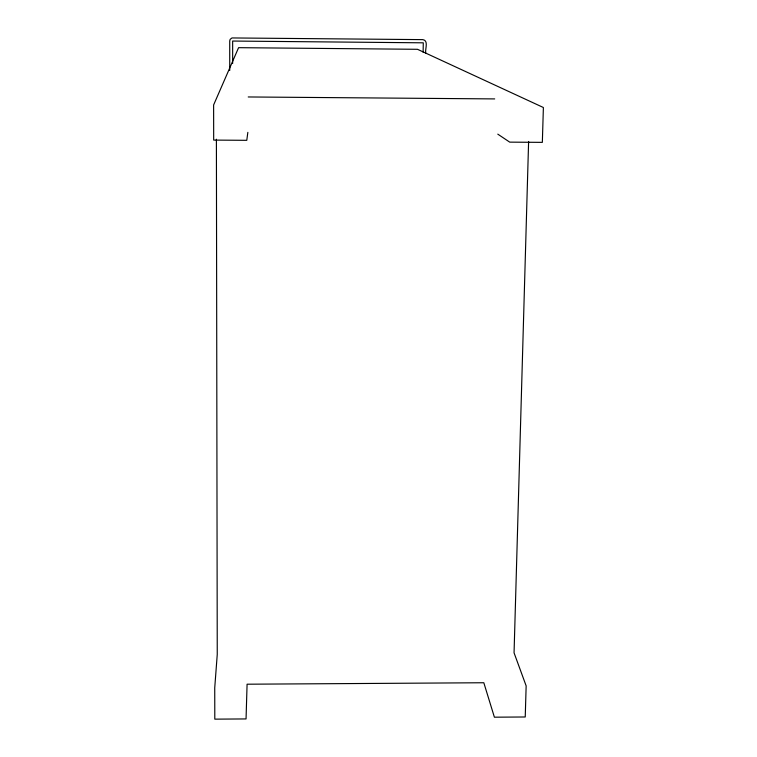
<?xml version="1.0" encoding="UTF-8"?>
<svg xmlns="http://www.w3.org/2000/svg" width="757" height="757" viewBox="0 0 757 757"><rect width="100%" height="100%" fill="white"/><g stroke="black" fill="none" stroke-linecap="round" stroke-linejoin="round"><path stroke-width="1.14" d="M423.116 52.252L423.286 42.818L232.654 41.048L232.654 63.484M425.812 53.378C424.686 49.621 429.058 40.604 422.851 39.629L231.992 37.945L230.175 39.326L229.721 40.925L229.731 70.496M528.613 141.445L514.06 652.837L526.153 685.889L525.235 716.983L494.397 717.191L483.818 682.748L247.085 684.205L246.053 718.932L214.799 719.15L214.733 687.839L217.25 654.445L216.398 139.241M247.842 132.371L246.782 140.319L213.682 140.092L213.616 104.958L238.587 47.672L417.495 49.3L543.384 107.513L542.343 142.363L509.716 142.136L497.784 134.14M248.23 96.962L494.709 98.912"/></g></svg>
